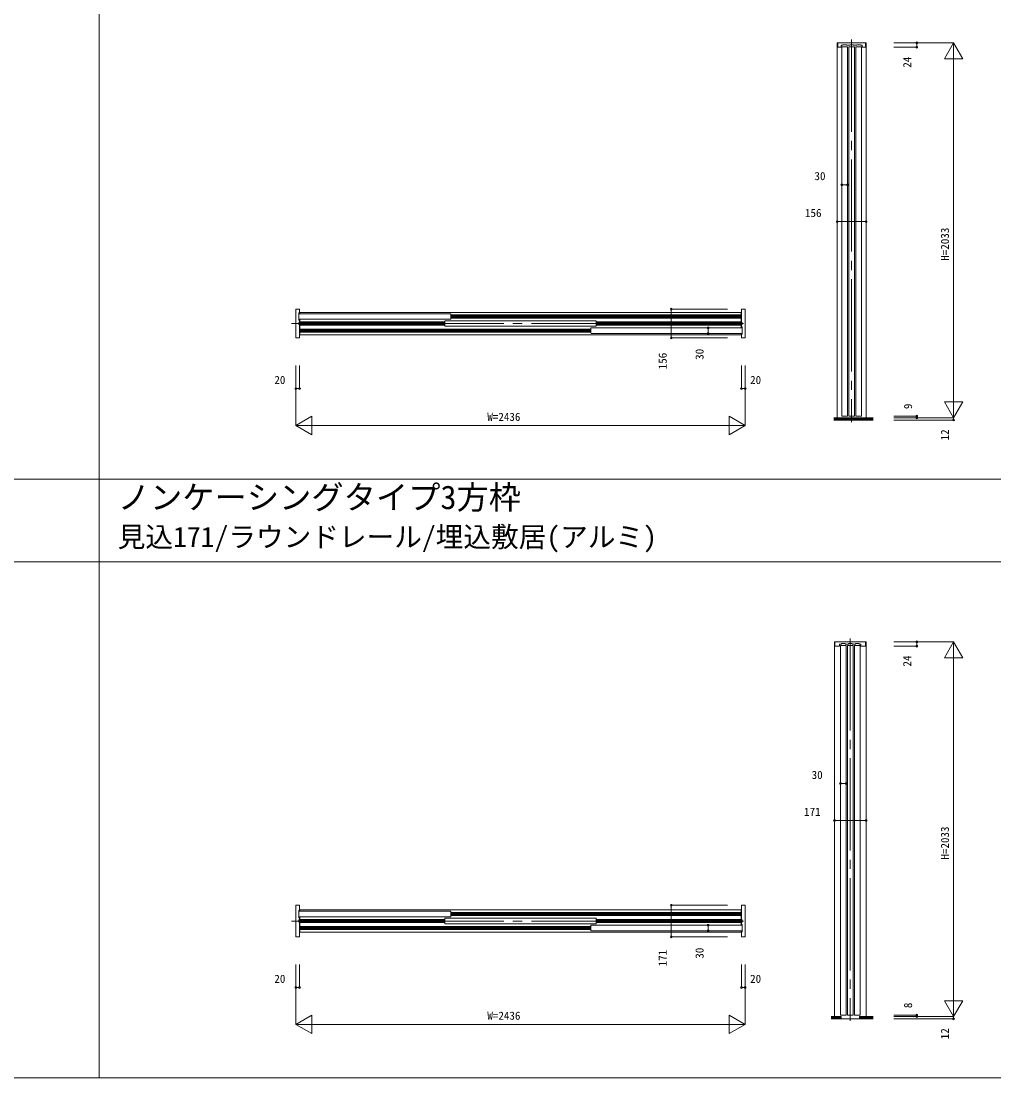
# Model space of a CAD drawing. Units: millimetres, scale not verified. Extents: x -14341 to 14341, y -10000 to 10000.
# Drawn here: x -9065 to -3789, y -10000 to -4269 of the extents above; entities that cross this region are included whole.
import ezdxf
from ezdxf.enums import TextEntityAlignment as Align

# ---------------------------------------------------------------- set-up
doc = ezdxf.new("R2010")
doc.units = ezdxf.units.MM
doc.header["$LTSCALE"] = 50
doc.linetypes.add('USER1', pattern=[13, 10, -1, 1, -1])
doc.layers.add('0-0_0', color=7, linetype='Continuous')
for name, color, linetype, lineweight in [('0-1_YKK_F1', 7, 'Continuous', 18), ('0-4_YKK_N1', 2, 'Continuous', 18), ('0-5_YKK_B1', 4, 'Continuous', 18), ('0-6_YKK_Z1', 7, 'Continuous', 18)]:
    doc.layers.add(name, color=color, linetype=linetype, lineweight=lineweight)
doc.styles.add('ＭＳ ゴシック', font='')
doc.styles.get('ＭＳ ゴシック').set_extended_font_data('MS Gothic')

msp = doc.modelspace()

# ---------------------------------------------------------------- linework, layer by layer
at = {"layer": '0-1_YKK_F1'}
for p, q in [((-8640.51, -10000), (-8640.51, 9500)), ((-14340.51, -6752.5), (14159.49, -6752.5)), ((-14340.51, -7202.5), (14159.49, -7202.5)), ((-14340.51, -10000), (14340.51, -10000))]:
    msp.add_line(p, q, dxfattribs=at)
at = {"layer": '0-4_YKK_N1'}
for p, q in [((-4332.01, -4387.5), (-4007.01, -4387.5)), ((-4332.01, -4411.5), (-4207.01, -4411.5)), ((-4207.01, -4387.5), (-4207.01, -4411.5)), ((-4057.01, -4474.1), (-4007.01, -4387.5)), ((-4007.01, -6420.5), (-4007.01, -4387.5)), ((-4007.01, -4387.5), (-3957.01, -4474.1)), ((-4057.01, -4474.1), (-3957.01, -4474.1)), ((-4583.01, -5156.88), (-4613.01, -5156.88)), ((-4638.01, -5356.88), (-4482.01, -5356.88)), ((-5538.01, -5987.5), (-5538.01, -5831.5)), ((-5233.01, -5831.5), (-5538.01, -5831.5)), ((-5338.01, -5962.5), (-5338.01, -5932.5)), ((-5233.01, -5987.5), (-5538.01, -5987.5)), ((-7574.01, -6137.5), (-7574.01, -6462.5)), ((-7554.01, -6137.5), (-7554.01, -6262.5)), ((-5158.01, -6137.5), (-5158.01, -6262.5)), ((-5138.01, -6137.5), (-5138.01, -6462.5)), ((-7574.01, -6262.5), (-7554.01, -6262.5)), ((-5138.01, -6262.5), (-5158.01, -6262.5)), ((-4057.01, -6333.9), (-3957.01, -6333.9)), ((-7574.01, -6462.5), (-7487.41, -6412.5)), ((-7487.41, -6412.5), (-7487.41, -6512.5)), ((-5224.61, -6412.5), (-5224.61, -6512.5)), ((-5224.61, -6412.5), (-5138.01, -6462.5)), ((-4332.01, -6411.5), (-4207.01, -6411.5)), ((-4207.01, -6411.5), (-4207.01, -6420.5)), ((-7574.01, -6462.5), (-5138.01, -6462.5)), ((-7574.01, -6462.5), (-7487.41, -6512.5)), ((-5224.61, -6512.5), (-5138.01, -6462.5)), ((-4332.01, -6420.5), (-4007.01, -6420.5)), ((-4332.01, -6432.5), (-4007.01, -6432.5)), ((-4007.01, -6420.5), (-4007.01, -6432.5)), ((-4332.01, -7635), (-4007.01, -7635)), ((-4332.01, -7659), (-4207.01, -7659)), ((-4207.01, -7635), (-4207.01, -7659)), ((-4057.01, -7721.6), (-4007.01, -7635)), ((-4007.01, -9668), (-4007.01, -7635)), ((-4007.01, -7635), (-3957.01, -7721.6)), ((-4057.01, -7721.6), (-3957.01, -7721.6)), ((-4590.51, -8404.38), (-4620.51, -8404.38)), ((-4653.01, -8604.38), (-4482.01, -8604.38)), ((-5538.01, -9235), (-5538.01, -9064)), ((-5233.01, -9064), (-5538.01, -9064)), ((-5338.01, -9202.5), (-5338.01, -9172.5)), ((-5233.01, -9235), (-5538.01, -9235)), ((-7574.01, -9385), (-7574.01, -9710)), ((-7554.01, -9385), (-7554.01, -9510)), ((-5158.01, -9385), (-5158.01, -9510)), ((-5138.01, -9385), (-5138.01, -9710)), ((-7574.01, -9510), (-7554.01, -9510)), ((-5138.01, -9510), (-5158.01, -9510)), ((-4057.01, -9581.4), (-3957.01, -9581.4)), ((-7574.01, -9710), (-7487.41, -9660)), ((-7487.41, -9660), (-7487.41, -9760)), ((-5224.61, -9660), (-5224.61, -9760)), ((-5224.61, -9660), (-5138.01, -9710)), ((-4332.01, -9660), (-4207.01, -9660)), ((-4332.01, -9668), (-4007.01, -9668)), ((-4332.01, -9680), (-4007.01, -9680)), ((-4207.01, -9660), (-4207.01, -9668)), ((-4007.01, -9668), (-4007.01, -9680)), ((-7574.01, -9710), (-5138.01, -9710)), ((-7574.01, -9710), (-7487.41, -9760)), ((-5224.61, -9760), (-5138.01, -9710))]:
    msp.add_line(p, q, dxfattribs=at)
for points in [[(-4057.01, -6333.9), (-4007.01, -6420.5), (-3957.01, -6333.9)], [(-4057.01, -9581.4), (-4007.01, -9668), (-3957.01, -9581.4)]]:
    msp.add_lwpolyline(points, dxfattribs=at)
for centre in [(-4207.01, -4387.5), (-4207.01, -4411.5), (-4613.01, -5156.88), (-4583.01, -5156.88), (-4638.01, -5356.88), (-4482.01, -5356.88), (-5538.01, -5831.5), (-5338.01, -5932.5), (-5338.01, -5962.5), (-5538.01, -5987.5), (-7574.01, -6262.5), (-7554.01, -6262.5), (-5158.01, -6262.5), (-5138.01, -6262.5), (-4207.01, -6411.5), (-4207.01, -6420.5), (-4007.01, -6432.5), (-4207.01, -7635), (-4207.01, -7659), (-4620.51, -8404.38), (-4590.51, -8404.38), (-4653.01, -8604.38), (-4482.01, -8604.38), (-5538.01, -9064), (-5338.01, -9172.5), (-5338.01, -9202.5), (-5538.01, -9235), (-7574.01, -9510), (-7554.01, -9510), (-5158.01, -9510), (-5138.01, -9510), (-4207.01, -9660), (-4207.01, -9668), (-4007.01, -9680)]:
    msp.add_circle(centre, 5, dxfattribs=at)
at = {"layer": '0-5_YKK_B1'}
for p, q in [((-4638.01, -4387.5), (-4482.01, -4387.5)), ((-4638.01, -6420.5), (-4638.01, -4387.5)), ((-4613.01, -4408.5), (-4613.01, -6411.5)), ((-4583.01, -4408.5), (-4613.01, -4408.5)), ((-4583.01, -4408.5), (-4583.01, -6411.5)), ((-4575.01, -4408.5), (-4575.01, -6411.5)), ((-4545.01, -4408.5), (-4575.01, -4408.5)), ((-4545.01, -4408.5), (-4545.01, -6411.5)), ((-4537.01, -4408.5), (-4537.01, -6411.5)), ((-4507.01, -4408.5), (-4537.01, -4408.5)), ((-4507.01, -4408.5), (-4507.01, -6411.5)), ((-4502.31, -4402.3), (-4502.31, -4411)), ((-4482.01, -6420.5), (-4482.01, -4387.5)), ((-7554.01, -5850.5), (-7554.01, -5833.5)), ((-7559.01, -5889.5), (-7559.01, -5853.5)), ((-7557.51, -5858.5), (-7555.51, -5856.5)), ((-7557.51, -5858.5), (-7557.51, -5884.5)), ((-7555.51, -5886.5), (-7557.51, -5884.5)), ((-7557.01, -5851.5), (-7555.01, -5851.5)), ((-7555.01, -5891.5), (-7557.01, -5891.5)), ((-6736.51, -5856.5), (-7555.51, -5856.5)), ((-6736.51, -5886.5), (-7555.51, -5886.5)), ((-7553.01, -5849), (-7553.01, -5856.5)), ((-5159.01, -5849), (-7553.01, -5849)), ((-7553.01, -5886.5), (-7553.01, -5970)), ((-6766.51, -5901), (-7553.01, -5901)), ((-6766.51, -5896.5), (-6764.51, -5894.5)), ((-6766.51, -5896.5), (-6766.51, -5922.5)), ((-5947.51, -5894.5), (-6764.51, -5894.5)), ((-6736.51, -5856.5), (-6734.51, -5858.5)), ((-6736.51, -5886.5), (-6734.51, -5884.5)), ((-6734.51, -5884.5), (-6734.51, -5858.5)), ((-5159.01, -5863), (-6734.51, -5863)), ((-6734.51, -5865.6), (-5159.01, -5865.6)), ((-6734.51, -5869.8), (-5159.01, -5869.8)), ((-6734.51, -5873.2), (-5159.01, -5873.2)), ((-5159.01, -5877.4), (-6734.51, -5877.4)), ((-5159.01, -5880), (-6734.51, -5880)), ((-5947.51, -5894.5), (-5945.51, -5896.5)), ((-5945.51, -5922.5), (-5945.51, -5896.5)), ((-5159.01, -5901), (-5945.51, -5901)), ((-5159.01, -5849), (-5159.01, -5932.5)), ((-6766.51, -5903.6), (-7553.01, -5903.6)), ((-6766.51, -5907.8), (-7553.01, -5907.8)), ((-6766.51, -5911.2), (-7553.01, -5911.2)), ((-6766.51, -5915.4), (-7553.01, -5915.4)), ((-6766.51, -5918), (-7553.01, -5918)), ((-5975.51, -5939), (-7553.01, -5939)), ((-5975.51, -5941.6), (-7553.01, -5941.6)), ((-5975.51, -5945.8), (-7553.01, -5945.8)), ((-5975.51, -5949.2), (-7553.01, -5949.2)), ((-5975.51, -5953.4), (-7553.01, -5953.4)), ((-5975.51, -5956), (-7553.01, -5956)), ((-6764.51, -5924.5), (-6766.51, -5922.5)), ((-5947.51, -5924.5), (-6764.51, -5924.5)), ((-5975.51, -5934.5), (-5973.51, -5932.5)), ((-5975.51, -5934.5), (-5975.51, -5960.5)), ((-5156.51, -5932.5), (-5973.51, -5932.5)), ((-5947.51, -5924.5), (-5945.51, -5922.5)), ((-5159.01, -5903.6), (-5945.51, -5903.6)), ((-5159.01, -5907.8), (-5945.51, -5907.8)), ((-5159.01, -5911.2), (-5945.51, -5911.2)), ((-5159.01, -5915.4), (-5945.51, -5915.4)), ((-5159.01, -5918), (-5945.51, -5918)), ((-5157.01, -5927.5), (-5155.01, -5927.5)), ((-5156.51, -5932.5), (-5154.51, -5934.5)), ((-5154.51, -5960.5), (-5154.51, -5934.5)), ((-5153.01, -5929.5), (-5153.01, -5965.5)), ((-7553.01, -5970), (-5159.01, -5970)), ((-5973.51, -5962.5), (-5975.51, -5960.5)), ((-5156.51, -5962.5), (-5973.51, -5962.5)), ((-5159.01, -5962.5), (-5159.01, -5970)), ((-5158.01, -5968.5), (-5158.01, -5985.5)), ((-5155.01, -5967.5), (-5157.01, -5967.5)), ((-5156.51, -5962.5), (-5154.51, -5960.5)), ((-4613.01, -6411.5), (-4583.01, -6411.5)), ((-4575.01, -6411.5), (-4545.01, -6411.5)), ((-4537.01, -6411.5), (-4507.01, -6411.5)), ((-4653.01, -7635), (-4482.01, -7635)), ((-4653.01, -9668), (-4653.01, -7635)), ((-4620.51, -7656), (-4620.51, -9660)), ((-4590.51, -7656), (-4620.51, -7656)), ((-4590.51, -7656), (-4590.51, -9660)), ((-4582.51, -7656), (-4582.51, -9660)), ((-4552.51, -7656), (-4582.51, -7656)), ((-4552.51, -7656), (-4552.51, -9660)), ((-4544.51, -7656), (-4544.51, -9660)), ((-4514.51, -7656), (-4544.51, -7656)), ((-4514.51, -7656), (-4514.51, -9660)), ((-4509.81, -7649.8), (-4509.81, -7658.5)), ((-4482.01, -9668), (-4482.01, -7635)), ((-7559.01, -9129.5), (-7559.01, -9093.5)), ((-7557.51, -9098.5), (-7555.51, -9096.5)), ((-7557.51, -9098.5), (-7557.51, -9124.5)), ((-7557.01, -9091.5), (-7555.01, -9091.5)), ((-6736.51, -9096.5), (-7555.51, -9096.5)), ((-7554.01, -9090.5), (-7554.01, -9066)), ((-7553.01, -9089), (-7553.01, -9096.5)), ((-5159.01, -9089), (-7553.01, -9089)), ((-6736.51, -9096.5), (-6734.51, -9098.5)), ((-6734.51, -9124.5), (-6734.51, -9098.5)), ((-5159.01, -9103), (-6734.51, -9103)), ((-6734.51, -9105.6), (-5159.01, -9105.6)), ((-6734.51, -9109.8), (-5159.01, -9109.8)), ((-5159.01, -9089), (-5159.01, -9172.5)), ((-7555.51, -9126.5), (-7557.51, -9124.5)), ((-7555.01, -9131.5), (-7557.01, -9131.5)), ((-6736.51, -9126.5), (-7555.51, -9126.5)), ((-7553.01, -9126.5), (-7553.01, -9210)), ((-6766.51, -9141), (-7553.01, -9141)), ((-6766.51, -9143.6), (-7553.01, -9143.6)), ((-6766.51, -9147.8), (-7553.01, -9147.8)), ((-6766.51, -9151.2), (-7553.01, -9151.2)), ((-6766.51, -9155.4), (-7553.01, -9155.4)), ((-6766.51, -9158), (-7553.01, -9158)), ((-6766.51, -9136.5), (-6764.51, -9134.5)), ((-6766.51, -9136.5), (-6766.51, -9162.5)), ((-6764.51, -9164.5), (-6766.51, -9162.5)), ((-5947.51, -9134.5), (-6764.51, -9134.5)), ((-5947.51, -9164.5), (-6764.51, -9164.5)), ((-6736.51, -9126.5), (-6734.51, -9124.5)), ((-6734.51, -9113.2), (-5159.01, -9113.2)), ((-5159.01, -9117.4), (-6734.51, -9117.4)), ((-5159.01, -9120), (-6734.51, -9120)), ((-5947.51, -9134.5), (-5945.51, -9136.5)), ((-5947.51, -9164.5), (-5945.51, -9162.5)), ((-5945.51, -9162.5), (-5945.51, -9136.5)), ((-5159.01, -9141), (-5945.51, -9141)), ((-5159.01, -9143.6), (-5945.51, -9143.6)), ((-5159.01, -9147.8), (-5945.51, -9147.8)), ((-5159.01, -9151.2), (-5945.51, -9151.2)), ((-5159.01, -9155.4), (-5945.51, -9155.4)), ((-5159.01, -9158), (-5945.51, -9158)), ((-5157.01, -9167.5), (-5155.01, -9167.5)), ((-5975.51, -9179), (-7553.01, -9179)), ((-5975.51, -9181.6), (-7553.01, -9181.6)), ((-5975.51, -9185.8), (-7553.01, -9185.8)), ((-5975.51, -9189.2), (-7553.01, -9189.2)), ((-5975.51, -9193.4), (-7553.01, -9193.4)), ((-5975.51, -9196), (-7553.01, -9196)), ((-7553.01, -9210), (-5159.01, -9210)), ((-5975.51, -9174.5), (-5973.51, -9172.5)), ((-5975.51, -9174.5), (-5975.51, -9200.5)), ((-5973.51, -9202.5), (-5975.51, -9200.5)), ((-5156.51, -9172.5), (-5973.51, -9172.5)), ((-5156.51, -9202.5), (-5973.51, -9202.5)), ((-5159.01, -9202.5), (-5159.01, -9210)), ((-5158.01, -9208.5), (-5158.01, -9233)), ((-5155.01, -9207.5), (-5157.01, -9207.5)), ((-5156.51, -9172.5), (-5154.51, -9174.5)), ((-5156.51, -9202.5), (-5154.51, -9200.5)), ((-5154.51, -9200.5), (-5154.51, -9174.5)), ((-5153.01, -9169.5), (-5153.01, -9205.5)), ((-4620.51, -9660), (-4590.51, -9660)), ((-4582.51, -9660), (-4552.51, -9660)), ((-4544.51, -9660), (-4514.51, -9660))]:
    msp.add_line(p, q, dxfattribs=at)
for points in [[(-4484.51, -4409.5), (-4484.51, -4387.5), (-4635.51, -4387.5), (-4635.51, -4409.5)], [(-4633.51, -4411.5), (-4618.21, -4411.5), (-4617.71, -4411), (-4617.71, -4402.3)], [(-4615.71, -4400.3), (-4607.51, -4400.3), (-4607.51, -4397.5), (-4588.51, -4397.5), (-4588.51, -4400.3), (-4569.51, -4400.3), (-4569.51, -4397.5), (-4550.51, -4397.5), (-4550.51, -4400.3), (-4531.51, -4400.3), (-4531.51, -4397.5), (-4512.51, -4397.5), (-4512.51, -4400.3), (-4504.31, -4400.3)], [(-4502.31, -4411), (-4501.81, -4411.5), (-4486.51, -4411.5)], [(-7556.01, -5831.5), (-7574.01, -5831.5), (-7574.01, -5856.5), (-7574.01, -5962.5), (-7574.01, -5987.5), (-7556.01, -5987.5)], [(-5158.01, -5833.5), (-5158.01, -5903), (-5157.51, -5903.5), (-5153.01, -5903.5), (-5153.01, -5904.5), (-5153.01, -5914.5), (-5153.01, -5915.5), (-5157.51, -5915.5)], [(-5156.01, -5987.5), (-5138.01, -5987.5), (-5138.01, -5962.5), (-5138.01, -5856.5), (-5138.01, -5831.5), (-5156.01, -5831.5)], [(-7554.51, -5903.5), (-7554.01, -5903), (-7554.01, -5892.5)], [(-7554.01, -5985.5), (-7554.01, -5916), (-7554.51, -5915.5), (-7559.01, -5915.5), (-7559.01, -5914.5), (-7559.01, -5904.5), (-7559.01, -5903.5), (-7554.51, -5903.5)], [(-5157.51, -5915.5), (-5158.01, -5916), (-5158.01, -5926.5)], [(-4484.51, -7657), (-4484.51, -7635), (-4650.51, -7635), (-4650.51, -7657)], [(-4648.51, -7659), (-4625.71, -7659), (-4625.21, -7658.5), (-4625.21, -7649.8)], [(-4623.21, -7647.8), (-4615.01, -7647.8), (-4615.01, -7645), (-4596.01, -7645), (-4596.01, -7647.8), (-4577.01, -7647.8), (-4577.01, -7645), (-4558.01, -7645), (-4558.01, -7647.8), (-4539.01, -7647.8), (-4539.01, -7645), (-4520.01, -7645), (-4520.01, -7647.8), (-4511.81, -7647.8)], [(-4509.81, -7658.5), (-4509.31, -7659), (-4486.51, -7659)], [(-7556.01, -9064), (-7574.01, -9064), (-7574.01, -9096.5), (-7574.01, -9202.5), (-7574.01, -9235), (-7556.01, -9235)], [(-5158.01, -9066), (-5158.01, -9143), (-5157.51, -9143.5), (-5153.01, -9143.5), (-5153.01, -9144.5), (-5153.01, -9154.5), (-5153.01, -9155.5), (-5157.51, -9155.5)], [(-5156.01, -9235), (-5138.01, -9235), (-5138.01, -9202.5), (-5138.01, -9096.5), (-5138.01, -9064), (-5156.01, -9064)], [(-7554.01, -9233), (-7554.01, -9156), (-7554.51, -9155.5), (-7559.01, -9155.5), (-7559.01, -9154.5), (-7559.01, -9144.5), (-7559.01, -9143.5), (-7554.51, -9143.5)], [(-7554.51, -9143.5), (-7554.01, -9143), (-7554.01, -9132.5)], [(-5157.51, -9155.5), (-5158.01, -9156), (-5158.01, -9166.5)]]:
    msp.add_lwpolyline(points, dxfattribs=at)
for centre, radius, start, end in [((-4633.51, -4409.5), 2, 180.00001, 270.00001), ((-4615.71, -4402.3), 2, 90, 180), ((-4504.31, -4402.3), 2, 0, 90), ((-4486.51, -4409.5), 2, 270, 0), ((-7556.01, -5833.5), 2, 0, 90), ((-5156.01, -5833.5), 2, 90, 180), ((-7557.01, -5853.5), 2, 90, 180), ((-7557.01, -5889.5), 2, 180, 270), ((-7555.01, -5850.5), 1, 270, 0), ((-7555.01, -5892.5), 1, 0, 90), ((-5157.01, -5926.5), 1, 180, 270), ((-5155.01, -5929.5), 2, 0, 90), ((-7556.01, -5985.5), 2, 270, 0), ((-5157.01, -5968.5), 1, 90, 180), ((-5156.01, -5985.5), 2, 180, 270), ((-5155.01, -5965.5), 2, 270, 0), ((-4648.51, -7657), 2, 180.00001, 270.00001), ((-4623.21, -7649.8), 2, 90, 180), ((-4511.81, -7649.8), 2, 0, 90), ((-4486.51, -7657), 2, 270, 0), ((-7557.01, -9093.5), 2, 90, 180), ((-7556.01, -9066), 2, 0, 90), ((-7555.01, -9090.5), 1, 270, 0), ((-5156.01, -9066), 2, 90, 180), ((-7557.01, -9129.5), 2, 180, 270), ((-7555.01, -9132.5), 1, 0, 90), ((-5157.01, -9166.5), 1, 180, 270), ((-5155.01, -9169.5), 2, 0, 90), ((-5157.01, -9208.5), 1, 90, 180), ((-5155.01, -9205.5), 2, 270, 0), ((-7556.01, -9233), 2, 270, 0), ((-5156.01, -9233), 2, 180, 270)]:
    msp.add_arc(centre, radius, start, end, dxfattribs=at)
at = {"layer": '0-6_YKK_Z1', "linetype": 'USER1'}
for p, q in [((-4560.01, -4369.5), (-4560.01, -6443.98)), ((-7597.25, -5909.5), (-5113.75, -5909.5)), ((-4567.51, -7617), (-4567.51, -9691.48)), ((-7597.25, -9149.5), (-5113.75, -9149.5))]:
    msp.add_line(p, q, dxfattribs=at)
at = {"layer": '0-6_YKK_Z1'}
for p, q in [((-4443.96, -6432.5), (-4656.72, -6432.5)), ((-4656.64, -6420.5), (-4443.96, -6420.5)), ((-4656.64, -6422.9), (-4443.96, -6422.9)), ((-4656.64, -6425.3), (-4443.96, -6425.3)), ((-4656.64, -6427.7), (-4443.96, -6427.7)), ((-4656.64, -6430.1), (-4443.96, -6430.1)), ((-4443.96, -9680), (-4671.72, -9680)), ((-4671.64, -9668), (-4617.51, -9668)), ((-4671.64, -9670.4), (-4617.51, -9670.4)), ((-4671.64, -9672.8), (-4617.51, -9672.8)), ((-4671.64, -9675.2), (-4617.51, -9675.2)), ((-4671.64, -9677.6), (-4617.51, -9677.6)), ((-4617.51, -9668), (-4617.51, -9680)), ((-4443.96, -9668), (-4517.51, -9668)), ((-4517.51, -9668), (-4517.51, -9680)), ((-4443.96, -9670.4), (-4517.51, -9670.4)), ((-4443.96, -9672.8), (-4517.51, -9672.8)), ((-4443.96, -9675.2), (-4517.51, -9675.2)), ((-4443.96, -9677.6), (-4517.51, -9677.6))]:
    msp.add_line(p, q, dxfattribs=at)

# ---------------------------------------------------------------- texts
at = {"layer": '0-0_0', "style": 'ＭＳ ゴシック'}
for s, height, p in [('ノンケーシングタイプ3方枠', 128.3, (-8540.51, -6954.22)), ('見込171/ラウンドレール/埋込敷居(アルミ)', 110, (-8540.51, -7154.27))]:
    msp.add_text(s, height=height, dxfattribs=at).set_placement(p, align=Align.BOTTOM_LEFT)
at = {"layer": '0-4_YKK_N1', "color": 7, "style": 'ＭＳ ゴシック'}
for s, p in [('24', (-4223.88, -4522.03)), ('H=2033', (-4019.01, -5569)), ('156', (-5550.01, -6157.57)), ('30', (-5350.01, -6106.25)), ('9', (-4219.01, -6373.35)), ('12', (-4019.01, -6543.16)), ('24', (-4223.88, -7769.53)), ('H=2033', (-4019.01, -8816.5)), ('171', (-5550.01, -9395.07)), ('30', (-5350.01, -9353.75)), ('8', (-4219.01, -9621.85)), ('12', (-4019.01, -9790.66))]:
    msp.add_text(s, height=43.99, rotation=90, dxfattribs=at).set_placement(p, align=Align.BOTTOM_LEFT)
for s, p in [('30', (-4761.79, -5144.88)), ('156', (-4813.18, -5344.88)), ('20', (-7691.21, -6250.5)), ('20', (-5110.81, -6250.5)), ('W=2436', (-6536.01, -6450.5)), ('30', (-4776.79, -8392.38)), ('171', (-4818.18, -8592.38)), ('20', (-7691.21, -9498)), ('20', (-5110.81, -9498)), ('W=2436', (-6536.01, -9698))]:
    msp.add_text(s, height=43.99, dxfattribs=at).set_placement(p, align=Align.BOTTOM_LEFT)

doc.saveas('drawing.dxf')
